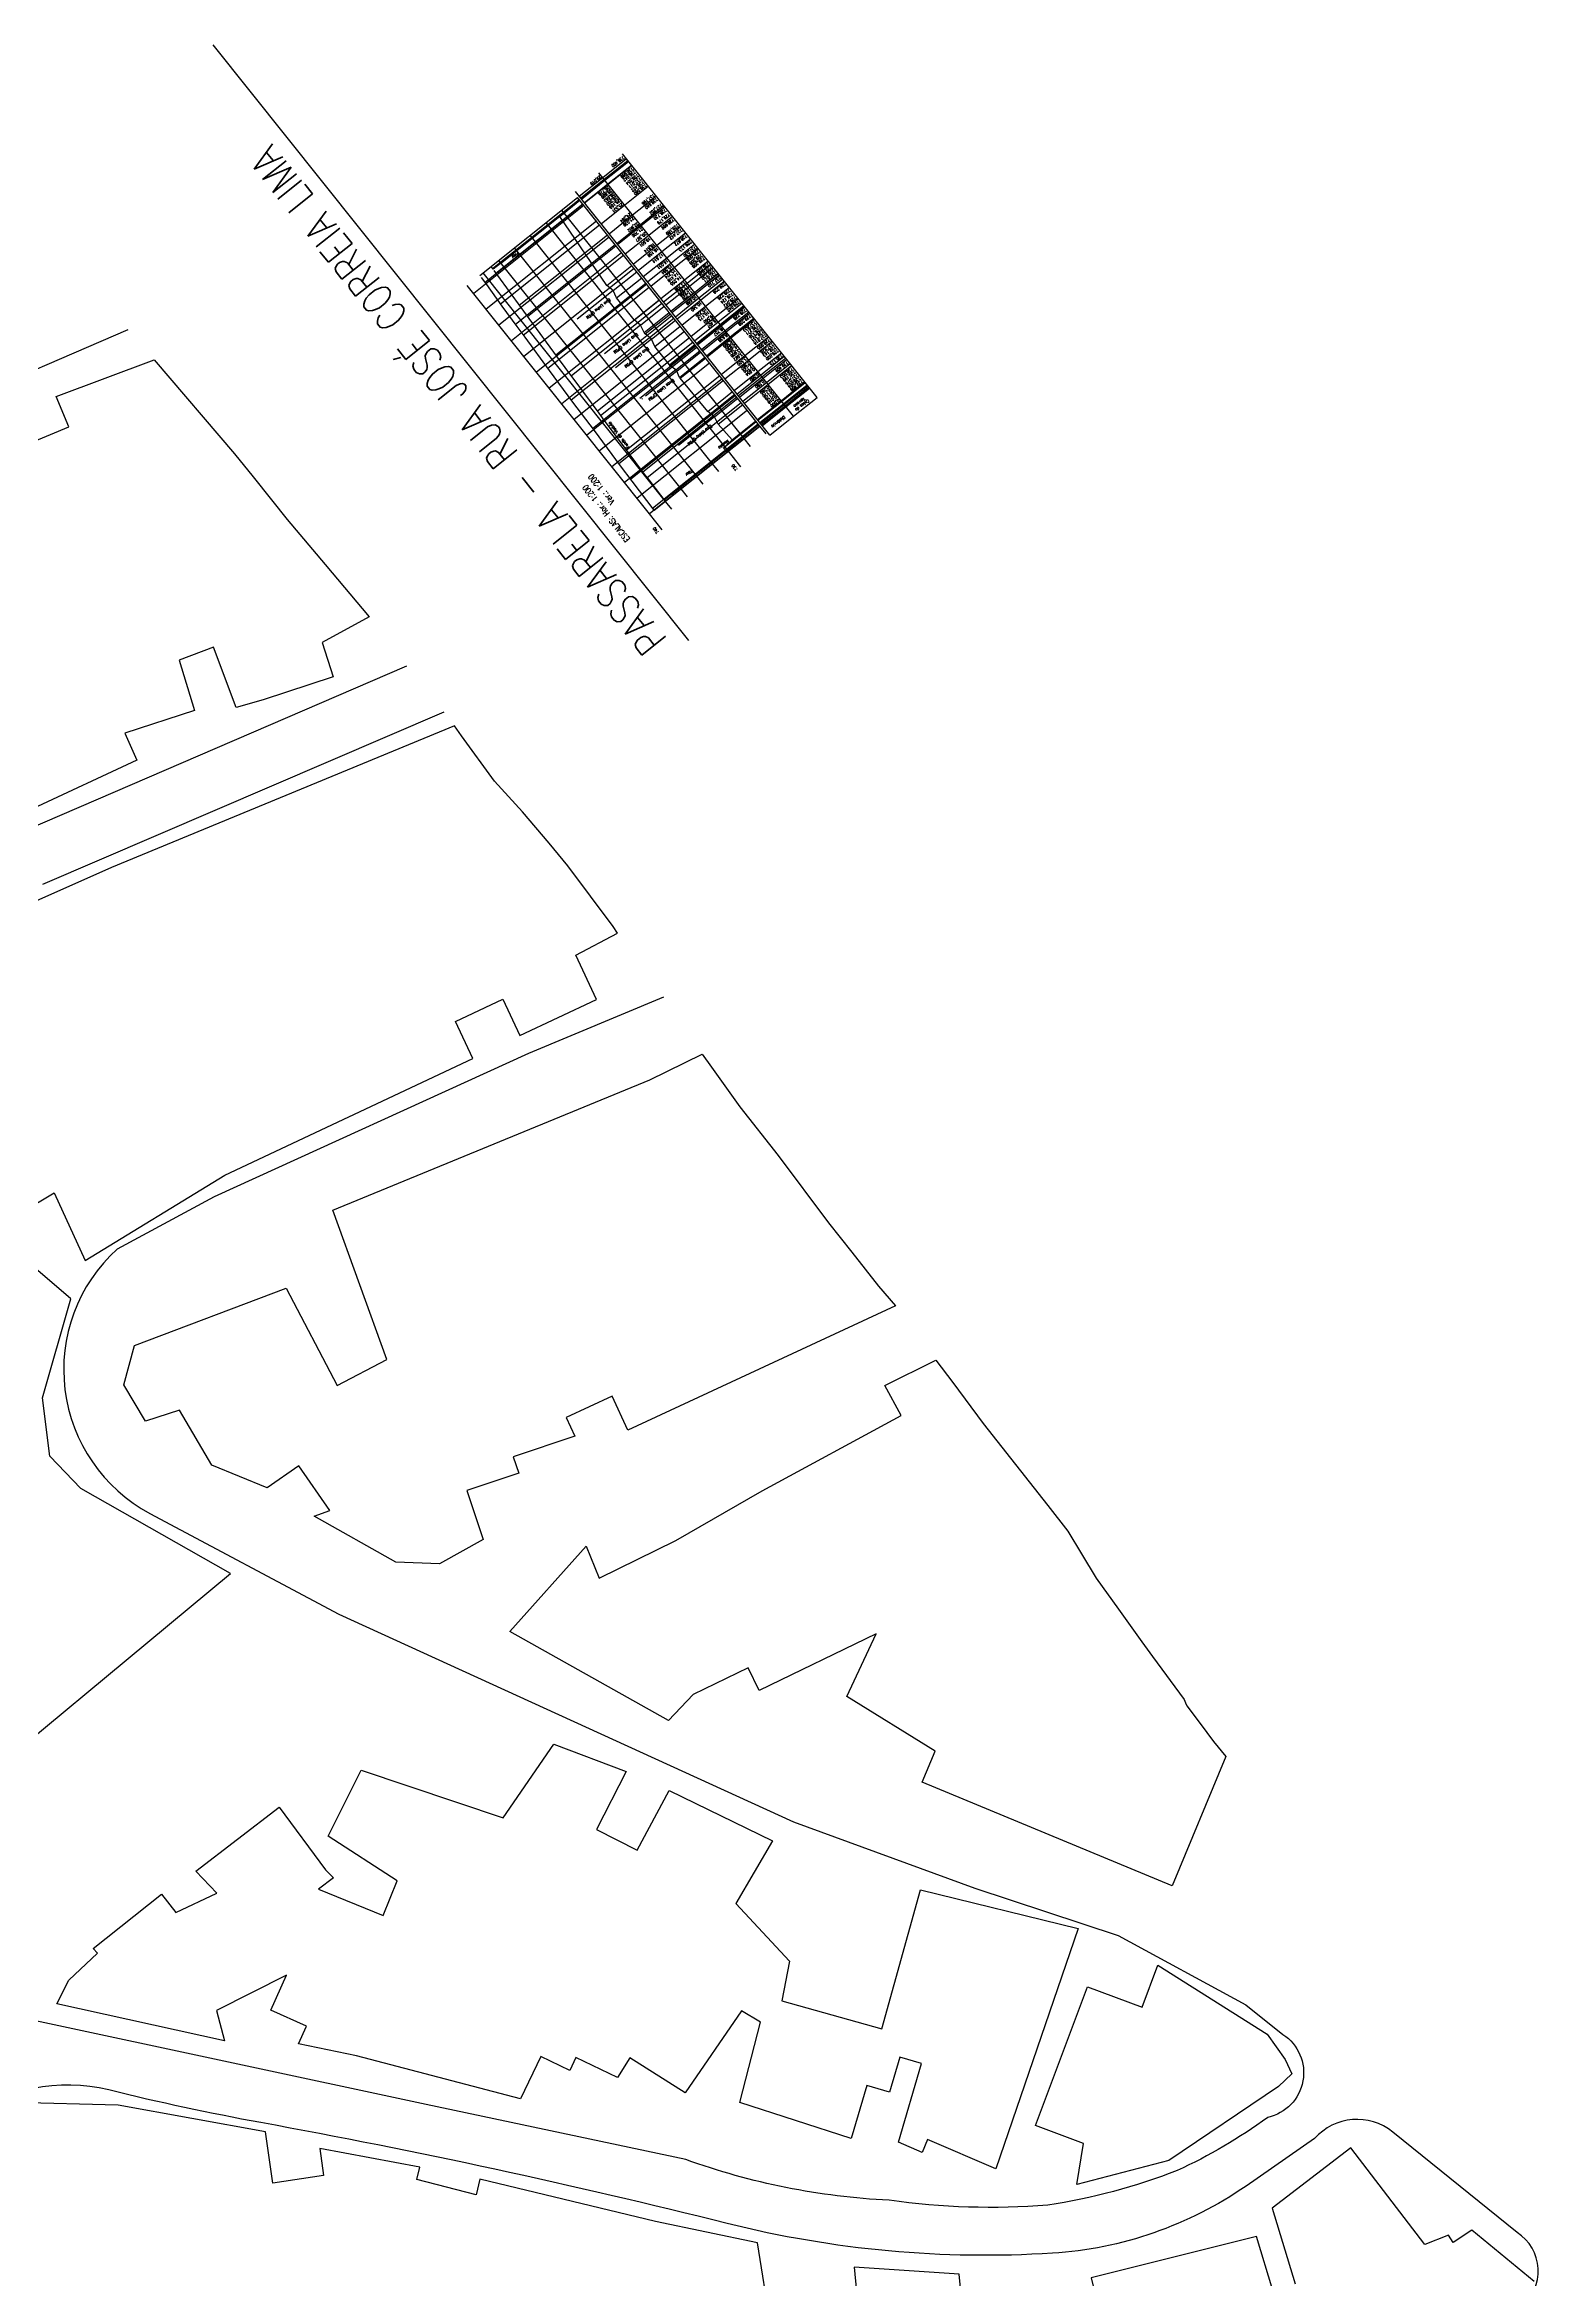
# Model space of a CAD drawing. Header units: metres. Extents: x 320405 to 332543, y 7395686 to 7410003.
# Drawn here: x 324151.4 to 324299.6, y 7400205.7 to 7400427.5 of the extents above; entities that cross this region are included whole.
import ezdxf

# ---------------------------------------------------------------- set-up
doc = ezdxf.new("R2010")
doc.units = ezdxf.units.M
doc.header["$LTSCALE"] = 10
doc.header["$MEASUREMENT"] = 0
doc.linetypes.add('CONTINUO', pattern=[0])
doc.linetypes.add('TRACO-PONTO', pattern=[9.399999999999999, 8, -0.7, 0, -0.7])
for name, color, linetype in [('Edificações', 30, 'Continuous'), ('Perfil', 45, 'Continuous'), ('Vias Primárias', 230, 'Continuous')]:
    doc.layers.add(name, color=color, linetype=linetype)
doc.styles.add('ROMANS', font='romans', dxfattribs={"height": 0.2})

# ---------------------------------------------------------------- blocks, each defined once
blk = doc.blocks.new('C9511ABCBDE410F12D094')
at = {"layer": 'Perfil', "color": 2, "linetype": 'CONTINUO', "flags": 128}
for points in [[(-10, 3715.324), (0, 3715.324)], [(-5, 3705.324), (0, 3705.324)], [(0, 3645.324), (0, 3715.324)], [(-5, 3695.324), (0, 3695.324)], [(-5, 3685.324), (0, 3685.324)], [(-5, 3675.324), (0, 3675.324)], [(-10, 3665.324), (0, 3665.324)], [(-5, 3655.324), (0, 3655.324)], [(-5, 3645.324), (0, 3645.324)], [(0, 3645.324), (145.095, 3645.324)]]:
    blk.add_lwpolyline(points, dxfattribs=at)
at = {"layer": 'Perfil', "color": 1, "linetype": 'CONTINUO', "flags": 128}
for points in [[(0, 3645.324), (0, 3715.324)], [(0, 3715.324), (145.095, 3715.324)], [(0, 3712.364), (0, 3645.324)], [(0, 3705.324), (145.095, 3705.324)], [(0.09, 3705.344), (0.09, 3645.324)], [(1.33, 3705.3385), (1.33, 3645.324)], [(1.4, 3712.369), (1.4, 3645.324)], [(10, 3645.324), (10, 3715.324)], [(14.91, 3704.954), (14.91, 3645.324)], [(18.46, 3704.9035), (18.46, 3645.324)], [(19.54, 3711.979), (19.54, 3645.324)], [(20, 3645.324), (20, 3715.324)], [(29.1, 3711.679), (29.1, 3645.324)], [(30, 3645.324), (30, 3715.324)], [(40, 3645.324), (40, 3715.324)], [(50, 3645.324), (50, 3715.324)], [(50.865, 3710.944), (50.865, 3645.324)], [(60, 3645.324), (60, 3715.324)], [(68.54, 3710.424), (68.54, 3645.324)], [(70, 3645.324), (70, 3715.324)], [(80, 3645.324), (80, 3715.324)], [(88.07000000000001, 3709.684), (88.07000000000001, 3645.324)], [(90, 3645.324), (90, 3715.324)], [(100, 3645.324), (100, 3715.324)], [(108.53, 3708.974), (108.53, 3645.324)], [(110, 3645.324), (110, 3715.324)], [(115.195, 3708.624), (115.195, 3645.324)], [(120, 3645.324), (120, 3715.324)], [(127.655, 3708.124), (127.655, 3645.324)], [(130, 3645.324), (130, 3715.324)], [(140, 3645.324), (140, 3715.324)], [(140.83, 3707.4345), (140.83, 3645.324)], [(145.095, 3707.324), (145.095, 3645.324)], [(0, 3695.324), (145.095, 3695.324)], [(0.8799999999999999, 3700.7015), (0.8799999999999999, 3645.324)], [(31.995, 3704.489), (31.995, 3645.324)], [(53.34, 3703.873), (53.34, 3645.324)], [(56.145, 3703.6795), (56.145, 3645.324)], [(77.97, 3702.974), (77.97, 3645.324)], [(90.79, 3702.5335), (90.79, 3645.324)], [(114.51, 3701.5845), (114.51, 3645.324)], [(121.32, 3701.3035), (121.32, 3645.324)], [(141, 3700.3785), (141, 3645.324)], [(143.345, 3695.534), (143.345, 3645.324)], [(143.89, 3700.2695), (143.89, 3645.324)], [(0, 3685.324), (145.095, 3685.324)], [(0, 3675.324), (145.095, 3675.324)], [(0, 3665.324), (145.095, 3665.324)], [(0.8899999999999999, 3666.319), (0.8899999999999999, 3645.324)], [(2.9, 3666.201), (2.9, 3645.324)], [(3.27, 3660.4225), (3.27, 3645.324)], [(13.645, 3661.04), (13.645, 3645.324)], [(21.82, 3661.0055), (21.82, 3645.324)], [(43.19, 3661.4645), (43.19, 3645.324)], [(43.785, 3661.464), (43.785, 3645.324)], [(47.035, 3660.533), (47.035, 3645.324)], [(47.8, 3660.534), (47.8, 3645.324)], [(51.13, 3661.4525), (51.13, 3645.324)], [(51.7, 3661.454), (51.7, 3645.324)], [(63.33, 3661.4715), (63.33, 3645.324)], [(67.21000000000001, 3660.494), (67.21000000000001, 3645.324)], [(71.275, 3661.363), (71.275, 3645.324)], [(72.09, 3661.364), (72.09, 3645.324)], [(76.12, 3660.354), (76.12, 3645.324)], [(80.155, 3661.189), (80.155, 3645.324)], [(94.07, 3661.271), (94.07, 3645.324)], [(98.005, 3660.3205), (98.005, 3645.324)], [(101.985, 3661.22), (101.985, 3645.324)], [(0, 3655.324), (145.095, 3655.324)], [(17.6, 3660.0975), (17.6, 3645.324)], [(143.315, 3658.094), (143.315, 3645.324)]]:
    blk.add_lwpolyline(points, dxfattribs=at)
at = {"layer": 'Perfil', "color": 2, "style": 'ROMANS', "width": 0.8}
for s, p in [('740', (-10, 3717.23025)), ('730', (-10, 3667.23025))]:
    blk.add_text(s, height=1.5, dxfattribs=at).set_placement(p)

msp = doc.modelspace()

# ---------------------------------------------------------------- linework, layer by layer
at = {"layer": 'Edificações'}
for points in [[(324141.1955520269, 7400384.351028193), (324153.7307221133, 7400389.557789011), (324152.4725715676, 7400392.586760695), (324162.2217716422, 7400396.222941066), (324170.1972551459, 7400386.896108791), (324172.023388755, 7400384.613709783), (324173.8495223643, 7400382.331310774), (324175.3992165318, 7400380.359884366), (324179.1847245072, 7400375.90249175), (324183.5376152399, 7400370.696054067), (324178.8734415958, 7400368.178499095), (324179.9875338828, 7400364.743828263), (324173.0193036376, 7400362.483567542), (324170.3449824365, 7400361.694827211), (324168.1167978623, 7400367.693430746), (324164.6968427896, 7400366.423086558), (324166.2035590435, 7400361.428735909), (324159.2949180175, 7400359.1686693), (324160.4980561188, 7400356.494664357), (324150.1454039551, 7400351.635892224)], [(324139.0944332173, 7400250.249185717), (324169.8036835808, 7400275.737496965), (324154.9436818407, 7400284.189710798), (324151.8599323944, 7400287.375718433), (324151.1160713047, 7400293.170938488), (324153.9505831028, 7400303.015065831), (324145.9890263032, 7400309.806022719), (324152.275252948, 7400313.540557018), (324155.3644403066, 7400306.829235728), (324169.240406496, 7400315.279948576), (324193.8528508272, 7400326.878227164), (324192.1232361935, 7400330.548603209), (324196.8137305905, 7400332.758934698), (324198.5160158845, 7400329.146553626), (324206.1254480559, 7400332.732394717), (324204.0507820431, 7400337.134996478), (324208.1798703804, 7400339.321294982), (324207.7548479678, 7400339.95883045), (324203.2715202993, 7400345.999323577), (324201.4116040707, 7400348.246063191), (324198.7654110997, 7400351.350244278), (324195.9947569953, 7400354.410488779), (324192.7270857615, 7400358.892793023), (324192.0052158199, 7400359.882990772), (324157.9637623968, 7400345.818157393), (324143.5342620489, 7400339.409367987)], [(324223.3873705437, 7400201.217254565), (324222.0812802733, 7400209.289637401), (324211.9577001661, 7400211.427206949), (324194.5348556644, 7400215.604198298), (324194.1674139645, 7400214.071544993), (324188.2690211907, 7400215.572344059), (324188.5829521242, 7400216.806145432), (324178.6407442642, 7400218.665957723), (324179.0336334296, 7400215.968353959), (324173.9901966635, 7400215.233808846), (324173.249293641, 7400220.320899455), (324158.6317192938, 7400222.979121775), (324148.4093504461, 7400223.214693047)], [(324299.1659532422, 7400205.475550892), (324292.9689989913, 7400210.552382804), (324291.1293985685, 7400209.343672864), (324290.6651905188, 7400210.050175968), (324288.3216231727, 7400209.150212564), (324280.9627683221, 7400218.723662261), (324273.1659260348, 7400212.730438031), (324275.4353570259, 7400205.234809561)], [(324273.2385918335, 7400204.569700954), (324271.6142556946, 7400209.934667002), (324255.1847981164, 7400205.810854284), (324256.3753182765, 7400201.067767776)], [(324242.4850070465, 7400202.1621263), (324242.0863087362, 7400206.192747787), (324231.6794221022, 7400206.874468999), (324232.1346206796, 7400202.041046835)]]:
    msp.add_lwpolyline(points, dxfattribs=at)
for points in [[(324235.7856438298, 7400302.322271275), (324209.2231100069, 7400289.982262434), (324207.6541314064, 7400293.359573398), (324203.102114383, 7400291.244868126), (324203.962930359, 7400289.391915362), (324197.8467708484, 7400287.332773582), (324198.39107653, 7400285.716051313), (324193.235086087, 7400283.980171907), (324194.8718583726, 7400279.118554083), (324190.5250750655, 7400276.696793214), (324186.1899260461, 7400276.865487262), (324178.0797329763, 7400281.421060406), (324179.6562743905, 7400281.983346099), (324176.5596099025, 7400286.425511481), (324173.4122746972, 7400284.231482145), (324167.9452770445, 7400286.481798423), (324164.7267126886, 7400291.949803728), (324161.3486362379, 7400290.881435893), (324159.2067785219, 7400294.488052907), (324160.2764611917, 7400298.367932596), (324175.2982408233, 7400304.053247186), (324180.3894862353, 7400294.391906473), (324185.2923981599, 7400296.975598383), (324179.9376863532, 7400311.814674325), (324211.4000875734, 7400324.760754138), (324216.5991120599, 7400327.283185417), (324217.5163948149, 7400325.996947583), (324220.3270194713, 7400322.055816292), (324224.1484239877, 7400317.221997217), (324229.1408585497, 7400310.568757671), (324230.2909727307, 7400309.102670847), (324231.4410869117, 7400307.636584024), (324232.7735786864, 7400305.951410055), (324234.1060704612, 7400304.266236085)], [(324253.9256948341, 7400240.506041315), (324245.7425431074, 7400216.656805788), (324238.9675840925, 7400219.550288107), (324238.4233772525, 7400218.27605221), (324236.0678248925, 7400219.282072924), (324238.3542328985, 7400227.113501825), (324236.2151816581, 7400227.738003937), (324235.2016482211, 7400224.266438482), (324232.9242676604, 7400224.931326233), (324231.3867269159, 7400219.6649254), (324220.3261940712, 7400223.241794166), (324222.3715288435, 7400231.205187188), (324220.5126691479, 7400232.325005455), (324214.9045954856, 7400224.184996521), (324209.4292975158, 7400227.65810925), (324208.197116315, 7400225.715598379), (324204.0743133562, 7400227.686961519), (324203.4701886522, 7400226.423527569), (324200.5839039842, 7400227.803636019), (324198.5681761524, 7400223.588051125), (324182.2809734048, 7400227.858157207), (324176.5346861377, 7400229.057861237), (324177.3204644683, 7400230.808260019), (324173.7940874696, 7400232.391299644), (324175.3505020688, 7400235.858366771), (324168.4061401139, 7400232.347436843), (324169.184441315, 7400229.356473882), (324152.5568914904, 7400233.01320712), (324153.7298944943, 7400235.358412939), (324156.6049640552, 7400238.038505211), (324156.1707899282, 7400238.504265599), (324162.9322016222, 7400243.90877452), (324164.3747565777, 7400242.104039236), (324168.4226804305, 7400244.006755492), (324166.3637508774, 7400246.209951444), (324174.6024146258, 7400252.534268744), (324179.221694564, 7400246.330113639), (324179.9947844326, 7400245.540762257), (324178.5195241354, 7400244.413689228), (324184.9265177498, 7400241.793719749), (324186.3372454509, 7400245.243578019), (324179.4777296026, 7400249.661550052), (324182.7581502111, 7400256.221105072), (324196.8393975907, 7400251.480493821), (324201.8871397041, 7400258.793626745), (324209.05090945, 7400256.072924488), (324206.1105849413, 7400250.335158807), (324210.1473030769, 7400248.266538036), (324213.3346248821, 7400254.21870757), (324223.572401148, 7400249.202498779), (324219.9215227625, 7400242.980998957), (324225.269482952, 7400237.268082918), (324224.498205721, 7400233.313737691), (324234.4221691299, 7400230.540584344), (324238.2791504698, 7400244.343117741)], [(324273.7822316799, 7400224.821247424), (324262.921134714, 7400217.465836753), (324253.766409319, 7400215.083106306), (324254.4359522737, 7400219.169454833), (324249.6748334556, 7400220.952541736), (324254.8322203914, 7400234.723565435), (324260.2539593815, 7400232.693069631), (324261.8217910908, 7400236.87942367), (324272.6722178271, 7400230.030249412), (324274.4576657063, 7400227.504091501), (324275.127208661, 7400226.09249841)]]:
    msp.add_lwpolyline(points, close=True, dxfattribs=at)
at = {"layer": 'Edificações', "ltscale": 0.5}
msp.add_lwpolyline([(324268.5656439741, 7400257.561199674), (324263.2505815689, 7400244.742238187), (324238.435059163, 7400255.03137513), (324239.7056255074, 7400258.095749505), (324230.9536873869, 7400263.546329265), (324233.8756589415, 7400269.738393101), (324222.256426366, 7400264.112951137), (324221.163541841, 7400266.370281238), (324215.7123534906, 7400263.73109285), (324213.2700496733, 7400261.15617728), (324197.4994241989, 7400269.983553999), (324205.0701310502, 7400278.450277355), (324206.3686591969, 7400275.275360332), (324213.9801503908, 7400279.031575526), (324222.5355725319, 7400283.957808601), (324236.3322358332, 7400291.441053169), (324234.7166502007, 7400294.419666363), (324239.7972371639, 7400296.909447193), (324241.4569464569, 7400294.690877389), (324244.4807889479, 7400290.64884083), (324247.6928711854, 7400286.573902263), (324250.9049534228, 7400282.498963697), (324252.8977740917, 7400279.930995548), (324254.2282973048, 7400277.70181912), (324255.7101811528, 7400275.272061994), (324257.9217210846, 7400272.197295927), (324260.2452003522, 7400268.961388698), (324261.3022093161, 7400267.509268351), (324264.4149921502, 7400263.232923073), (324264.5560141933, 7400262.921709706), (324264.6970362365, 7400262.610496339), (324266.0159099484, 7400260.840715243), (324267.3347836604, 7400259.070934147)], close=True, dxfattribs=at)
at = {"layer": 'Perfil', "color": 1, "linetype": 'CONTINUO', "flags": 128}
msp.add_lwpolyline([(324215.260567427, 7400368.36966926), (324168.0754836611, 7400427.507000536)], dxfattribs=at)
at = {"layer": 'Perfil', "color": 2, "linetype": 'CONTINUO', "flags": 128}
for points in [[(324206.7313285927, 7400414.331248188), (324209.0763467593, 7400416.202314675)], [(324206.8816376004, 7400414.142865063), (324209.2266557671, 7400416.013931549)], [(324206.9496196828, 7400414.057662736), (324209.2946378494, 7400415.928729222)], [(324206.9533618158, 7400414.0529727), (324209.2983799824, 7400415.924039186)], [(324207.2421297436, 7400413.691058229), (324209.5871479102, 7400415.562124716)], [(324207.2633351638, 7400413.664481357), (324209.6083533304, 7400415.535547843)], [(324227.9984421403, 7400392.487145956), (324208.7021334619, 7400416.671318308)], [(324223.308405807, 7400388.745012982), (324204.0120971287, 7400412.929185335)], [(324204.386310426, 7400412.460181702), (324206.7313285927, 7400414.331248188)], [(324204.5366194338, 7400412.271798575), (324206.8816376004, 7400414.142865063)], [(324204.6046015161, 7400412.186596249), (324206.9496196828, 7400414.057662736)], [(324204.6083436491, 7400412.181906212), (324206.9533618158, 7400414.0529727)], [(324204.8971115769, 7400411.819991742), (324207.2421297436, 7400413.691058229)], [(324204.9183169971, 7400411.793414869), (324207.2633351638, 7400413.664481357)], [(324225.6534239736, 7400390.616079469), (324206.3571152953, 7400414.800251822)], [(324208.906755228, 7400411.604773734), (324211.2517733946, 7400413.47584022)], [(324206.5617370613, 7400409.733707246), (324208.906755228, 7400411.604773734)], [(324209.6969689743, 7400410.614394395), (324212.0419871409, 7400412.485460881)], [(324210.4609877897, 7400409.65684531), (324212.8060059563, 7400411.527911796)], [(324210.5464331592, 7400409.549756147), (324212.8914513259, 7400411.420822633)], [(324207.3519508076, 7400408.743327907), (324209.6969689743, 7400410.614394395)], [(324208.115969623, 7400407.785778822), (324210.4609877897, 7400409.65684531)], [(324208.2014149926, 7400407.67868966), (324210.5464331592, 7400409.549756147)], [(324208.947346832, 7400406.743809084), (324211.2923649987, 7400408.614875571)], [(324211.2923649987, 7400408.614875571), (324213.6373831653, 7400410.485942057)], [(324212.1087736757, 7400407.591665978), (324214.4537918424, 7400409.462732464)], [(324212.6052299835, 7400406.969454491), (324214.9502481502, 7400408.840520977)], [(324209.763755509, 7400405.72059949), (324212.1087736757, 7400407.591665978)], [(324210.2602118169, 7400405.098388004), (324212.6052299835, 7400406.969454491)], [(324210.7510549253, 7400404.483211571), (324213.0960730919, 7400406.354278058)], [(324213.0960730919, 7400406.354278058), (324215.4410912585, 7400408.225344545)], [(324213.5052129637, 7400405.841500753), (324215.8502311304, 7400407.712567239)], [(324213.8444996866, 7400405.416270792), (324216.1895178533, 7400407.287337278)], [(324211.8481341487, 7400381.289663391), (324209.6463615497, 7400384.174219756), (324208.5007688721, 7400385.706199331), (324205.90075729, 7400389.200502949), (324203.7773112428, 7400392.02857966), (324201.4568702399, 7400395.174099259), (324199.0157330785, 7400398.461267852), (324198.23907296, 7400399.546895809), (324196.7630076706, 7400401.557193116), (324195.2273802747, 7400403.702907428), (324194.7126486708, 7400404.383457784)], [(324213.1097907966, 7400381.961147943), (324211.32214758, 7400384.32667362), (324210.887223406, 7400384.88796051), (324209.2636984147, 7400387.055652373), (324206.6974728834, 7400390.469451688), (324206.3778341847, 7400390.932106843), (324203.9964913342, 7400394.142891861), (324203.7657264675, 7400394.432110769), (324202.235453677, 7400396.491266615), (324199.4250353552, 7400400.317898149), (324198.6195011772, 7400401.417587709), (324196.3092714002, 7400404.609633977), (324195.9658197224, 7400405.075037226)], [(324211.160194797, 7400403.970434265), (324213.5052129637, 7400405.841500753)], [(324211.49948152, 7400403.545204305), (324213.8444996866, 7400405.416270792)], [(324212.4867809361, 7400402.307816385), (324214.8317991028, 7400404.178882872)], [(324214.8317991028, 7400404.178882872), (324217.1768172695, 7400406.049949359)], [(324215.1043511211, 7400403.837291893), (324217.4493692877, 7400405.708358379)], [(324215.3351159877, 7400403.548072985), (324217.6801341544, 7400405.419139472)], [(324215.8378091839, 7400402.918044771), (324218.1828273506, 7400404.789111258)], [(324215.939470463, 7400402.790632118), (324218.2844886297, 7400404.661698604)], [(324216.2806282524, 7400402.363057138), (324218.6256464191, 7400404.234123625)], [(324216.4465294809, 7400402.155132194), (324218.7915476476, 7400404.026198681)], [(324212.7593329544, 7400401.966225406), (324215.1043511211, 7400403.837291893)], [(324212.9900978211, 7400401.677006499), (324215.3351159877, 7400403.548072985)], [(324213.4927910172, 7400401.046978285), (324215.8378091839, 7400402.918044771)], [(324213.5944522963, 7400400.919565631), (324215.939470463, 7400402.790632118)], [(324213.9356100858, 7400400.491990652), (324216.2806282524, 7400402.363057138)], [(324214.1015113143, 7400400.284065708), (324216.4465294809, 7400402.155132194)], [(324216.9305120122, 7400401.548554162), (324219.2755301789, 7400403.419620649)], [(324217.8267528593, 7400400.42529046), (324220.171771026, 7400402.296356947)], [(324218.1766422924, 7400399.986772063), (324220.5216604591, 7400401.85783855)], [(324214.5854938455, 7400399.677487675), (324216.9305120122, 7400401.548554162)], [(324215.4817346927, 7400398.554223973), (324217.8267528593, 7400400.42529046)], [(324215.8316241257, 7400398.115705576), (324218.1766422924, 7400399.986772063)], [(324216.0361940616, 7400397.859316924), (324218.3812122283, 7400399.73038341)], [(324216.1072945881, 7400397.770206233), (324218.4523127548, 7400399.64127272)], [(324216.140350096, 7400397.728777579), (324218.4853682627, 7400399.599844065)], [(324218.3812122283, 7400399.73038341), (324220.7262303949, 7400401.601449897)], [(324218.4523127548, 7400399.64127272), (324220.7973309215, 7400401.512339206)], [(324218.4853682627, 7400399.599844065), (324220.8303864294, 7400401.470910552)], [(324218.8676895148, 7400399.120678687), (324221.2127076815, 7400400.991745174)], [(324218.9631139056, 7400399.00108276), (324221.3081320723, 7400400.872149247)], [(324219.3685116445, 7400398.49299549), (324221.7135298111, 7400400.364061978)], [(324219.4427306151, 7400398.399976437), (324221.7877487818, 7400400.271042923)], [(324216.5226713482, 7400397.2496122), (324218.8676895148, 7400399.120678687)], [(324216.618095739, 7400397.130016274), (324218.9631139056, 7400399.00108276)], [(324217.0234934778, 7400396.621929004), (324219.3685116445, 7400398.49299549)], [(324217.0977124484, 7400396.52890995), (324219.4427306151, 7400398.399976437)], [(324220.8391699031, 7400396.649811212), (324223.1841880698, 7400398.520877698)], [(324221.200285735, 7400396.197222706), (324223.5453039017, 7400398.068289192)], [(324218.4941517364, 7400394.778744725), (324220.8391699031, 7400396.649811212)], [(324218.8552675684, 7400394.326156219), (324221.200285735, 7400396.197222706)], [(324222.1083766699, 7400395.059107222), (324224.4533948366, 7400396.930173709)], [(324222.3927787759, 7400394.702664461), (324224.7377969426, 7400396.573730947)], [(324222.527495563, 7400394.533823153), (324224.8725137297, 7400396.404889639)], [(324222.6347700416, 7400394.399375444), (324224.9797882083, 7400396.270441932)], [(324222.9703146315, 7400393.97883552), (324225.3153327982, 7400395.849902007)], [(324223.1281079053, 7400393.781072321), (324225.4731260719, 7400395.652138808)], [(324219.7633585033, 7400393.188040735), (324222.1083766699, 7400395.059107222)], [(324220.0477606093, 7400392.831597974), (324222.3927787759, 7400394.702664461)], [(324220.1824773963, 7400392.662756666), (324222.527495563, 7400394.533823153)], [(324220.2897518749, 7400392.528308958), (324222.6347700416, 7400394.399375444)], [(324220.6252964649, 7400392.107769033), (324222.9703146315, 7400393.97883552)], [(324220.7830897386, 7400391.910005834), (324223.1281079053, 7400393.781072321)], [(324224.4222622253, 7400392.159101423), (324226.7672803919, 7400394.030167909)], [(324224.4684151986, 7400392.101257641), (324226.8134333653, 7400393.972324128)], [(324224.6555218473, 7400391.866755825), (324227.0005400139, 7400393.737822311)], [(324224.6642534909, 7400391.855812406), (324227.0092716576, 7400393.726878894)], [(324224.7191381078, 7400391.787025207), (324227.0641562745, 7400393.658091693)], [(324224.7203854855, 7400391.785461862), (324227.0654036522, 7400393.656528348)], [(324224.8189283205, 7400391.661957571), (324227.1639464871, 7400393.533024058)], [(324224.8301547194, 7400391.647887462), (324227.1751728861, 7400393.518953949)], [(324224.9049973789, 7400391.554086735), (324227.2500155455, 7400393.425153222)], [(324222.0772440586, 7400390.288034935), (324224.4222622253, 7400392.159101423)], [(324222.123397032, 7400390.230191154), (324224.4684151986, 7400392.101257641)], [(324222.3105036807, 7400389.995689338), (324224.6555218473, 7400391.866755825)], [(324222.3192353242, 7400389.98474592), (324224.6642534909, 7400391.855812406)], [(324222.3741199412, 7400389.91595872), (324224.7191381078, 7400391.787025207)], [(324222.3753673189, 7400389.914395374), (324224.7203854855, 7400391.785461862)], [(324222.4739101538, 7400389.790891085), (324224.8189283205, 7400391.661957571)], [(324222.4851365527, 7400389.776820975), (324224.8301547194, 7400391.647887462)], [(324222.5599792122, 7400389.683020249), (324224.9049973789, 7400391.554086735)], [(324225.6534239736, 7400390.616079469), (324227.9984421403, 7400392.487145956)], [(324223.308405807, 7400388.745012982), (324225.6534239736, 7400390.616079469)]]:
    msp.add_lwpolyline(points, dxfattribs=at)
at = {"layer": 'Perfil', "color": 4, "linetype": 'CONTINUO', "flags": 128}
for points in [[(324202.4556169721, 7400410.464267178), (324196.5987094951, 7400405.798775263)], [(324195.8655004817, 7400405.213755141), (324195.6472093915, 7400405.487340594)], [(324196.5987094951, 7400405.798775263), (324195.8655004817, 7400405.213755141)], [(324218.9355416361, 7400387.172351561), (324213.5616165394, 7400382.881991984)], [(324219.5604923949, 7400388.279944013), (324218.7032662032, 7400387.501303053), (324218.9355416361, 7400387.172351561)], [(324213.5616165394, 7400382.881991984), (324212.8366150896, 7400382.303520595)], [(324212.8366150896, 7400382.303520595), (324212.9463843235, 7400382.165946196)]]:
    msp.add_lwpolyline(points, dxfattribs=at)
at = {"layer": 'Perfil', "color": 3, "linetype": 'CONTINUO', "flags": 128}
msp.add_lwpolyline([(324219.5604923949, 7400388.279944013), (324218.1698014936, 7400389.824889341), (324217.8238089381, 7400390.560757809), (324217.1554638001, 7400391.107227695), (324214.4180601894, 7400394.390842276), (324214.343919386, 7400394.483923699), (324214.0840691081, 7400395.108141827), (324213.9884883827, 7400395.227613016), (324213.4295183436, 7400395.633635412), (324213.3581833153, 7400395.722558996), (324211.9047472446, 7400397.538546836), (324211.5735817306, 7400398.267056035), (324210.9306679936, 7400398.79415884), (324210.8288503799, 7400398.921446756), (324210.4840550736, 7400399.677460113), (324209.8501988441, 7400400.204113966), (324208.1016534005, 7400402.369280655), (324207.7594062767, 7400403.103020334), (324207.1223270461, 7400403.6130302), (324202.4556169721, 7400410.464267178)], dxfattribs=at)
at = {"layer": 'Perfil', "color": 2, "linetype": 'TRACO-PONTO', "flags": 128}
for points in [[(324207.7594062767, 7400403.103020334), (324204.1873964379, 7400400.252949492)], [(324210.4840550736, 7400399.677460113), (324206.9120452349, 7400396.827389271)], [(324211.5735817306, 7400398.267056035), (324208.0015718918, 7400395.416985193)], [(324213.9884883827, 7400395.227613016), (324210.4164785439, 7400392.377542175)], [(324217.8238089381, 7400390.560757809), (324214.2517990994, 7400387.710686968)]]:
    msp.add_lwpolyline(points, dxfattribs=at)
at = {"layer": 'Perfil', "color": 2, "linetype": 'TRACO-PONTO', "ltscale": 0.05, "flags": 128}
msp.add_lwpolyline([(324214.0840691081, 7400395.108141827), (324210.5120592694, 7400392.258070986)], dxfattribs=at)
at = {"layer": 'Vias Primárias'}
for points in [[(324187.2699154417, 7400365.816431206), (324137.6055781392, 7400344.393639151), (324135.3900820272, 7400343.411077633, 0.04996345537101018), (324120.2339406452, 7400334.788001662), (324097.5684955051, 7400317.831373069), (324081.0691897795, 7400307.54553917), (324046.1990301705, 7400281.855011874, -0.4637218497811375), (324036.5546660868, 7400284.148266932, 0.09964359888322258), (324031.3127451875, 7400290.797881057), (324018.7826622979, 7400304.836511241, -0.5243144441762713), (324020.6388030374, 7400312.516468245), (324069.4857567934, 7400347.859080179), (324090.7228436301, 7400362.65762576), (324113.8611605625, 7400377.427402461), (324126.6726554148, 7400384.430081635), (324142.2991762127, 7400391.770899395), (324159.6429038905, 7400399.248857588)], [(324212.7743356859, 7400332.940992279), (324199.3625889083, 7400327.37763826), (324168.1555429877, 7400313.137292356), (324158.5374621468, 7400307.944467652, 0.5185788608539624), (324161.7897868751, 7400281.705747246), (324180.5317782745, 7400271.69275908), (324225.6657708125, 7400251.09524098), (324243.6521189787, 7400244.513754901), (324257.8767912958, 7400239.814003799), (324270.5512054416, 7400232.939909015), (324274.2326720839, 7400229.988305218, -0.6638763559890959), (324272.7213856176, 7400221.747646894, -0.04970530853359321), (324263.7284381142, 7400216.468765711, -0.05477719228510495), (324250.8947384533, 7400213.03276067, -0.05394033277657243), (324235.1542480764, 7400213.519496781, -0.07415512284652014), (324214.9601075072, 7400217.56356756), (324189.2084205444, 7400223.030989149), (324150.4367854237, 7400231.329101847, -0.2061743359642434)], [(324297.4783877848, 7400210.328485861), (324285.1476950137, 7400220.300280325, 0.4018641250583228), (324277.3732930299, 7400219.644099675), (324270.5770355251, 7400214.941680156, -0.1363999611247073), (324251.3531091462, 7400208.267716717, -0.07731089131557076), (324219.0809121493, 7400211.22207232, 0.0162860310052655), (324172.7877379677, 7400221.236144531, -0.01549911140155378), (324157.7025160256, 7400224.474519867, 0.2268895225361268), (324143.4130419201, 7400221.521832027, -0.01731684987793294)], [(324145.2782458467, 7400109.036758355), (324178.7470101342, 7400080.616689668), (324202.7483690682, 7400060.132245779), (324216.2443611341, 7400053.420590937), (324222.4859515819, 7400051.013844728, 1.055671471871282), (324227.9510534661, 7400059.021933751), (324207.2389517482, 7400091.352985873), (324195.4003900423, 7400110.917159123), (324187.1775868716, 7400124.750988231), (324177.7847262328, 7400141.814520318), (324171.8909355939, 7400155.163447852, -0.4392213340333306), (324183.2489217983, 7400181.158508345, -0.08384239816217891), (324198.0760694848, 7400183.610117329, 0.01012174971582777), (324243.1368767862, 7400184.367781249, 0.01838852969660306), (324266.0823744109, 7400186.064895061, 0.2463157626186327), (324297.9077887812, 7400202.946482616, 0.5072189367855153), (324297.4783877848, 7400210.328485861, -179.0490982872418)]]:
    msp.add_lwpolyline(points, format="xyb", dxfattribs=at)
msp.add_lwpolyline([(324151.1539101112, 7400344.187503865), (324190.9888640099, 7400361.277132872)], dxfattribs=at)

# ---------------------------------------------------------------- block references
at = {"layer": 'Perfil', "color": 255, "xscale": 0.2, "yscale": 0.2, "zscale": 0.2, "rotation": 128.5860155628046}
msp.add_blockref('C9511ABCBDE410F12D094', (324792.218868901, 7400844.361654536), dxfattribs=at)

# ---------------------------------------------------------------- texts
at = {"layer": 'Perfil', "color": 3, "style": 'ROMANS', "width": 0.8}
msp.add_text('PASSARELA - RUA JOSÉ CORREIA LIMA', height=3, rotation=128.5860155483414, dxfattribs=at).set_placement((324213.2168333707, 7400368.465680541, 148.70476))
at = {"layer": 'Perfil', "color": 2, "style": 'ROMANS', "width": 0.8}
for s, height, rotation, p in [('738,400', 0.3, 218.5860155769625, (324208.7263475605, 7400416.480634277)), ('736,989', 0.3, 218.5860155769625, (324209.6133640597, 7400415.368931503)), ('29,019', 0.3, 218.5860155769625, (324206.4309014083, 7400414.547438906)), ('28,778', 0.3, 218.5860155769625, (324207.2537674317, 7400413.516136283)), ('28,669', 0.3, 218.5860155769625, (324207.5049885819, 7400413.201279401)), ('736,042', 0.3, 218.5860155769625, (324209.8611604301, 7400415.058366916)), ('728,554', 0.3, 218.5860155769625, (324210.145661802, 7400414.701799744)), ('737,011', 0.3, 218.5860155769625, (324210.4002733111, 7400414.382693705)), ('738,422', 0.3, 218.5860155769625, (324210.6725916609, 7400414.041395584)), ('738,560', 0.3, 218.5860155769625, (324210.937495724, 7400413.709389829)), ('28,663', 0.3, 218.5860155769625, (324207.7863165484, 7400412.848689476)), ('28,200', 0.3, 218.5860155769625, (324208.0461440745, 7400412.523046174)), ('28,166', 0.3, 218.5860155769625, (324208.30448554, 7400412.19926536)), ('25,531', 0.3, 218.5860155769625, (324208.608161193, 7400411.818666954)), ('24,264', 0.3, 218.5860155769625, (324209.3983749392, 7400410.828287615)), ('737,196', 0.3, 218.5860155769625, (324211.7277094703, 7400412.71901049)), ('738,660', 0.3, 218.5860155769625, (324212.0416126983, 7400412.325593807)), ('737,252', 0.3, 218.5860155769625, (324212.4966551718, 7400411.755286512)), ('738,730', 0.3, 218.5860155769625, (324212.9032041195, 7400411.245756426)), ('729,179', 0.3, 218.5860155769625, (324213.2613410256, 7400410.796901423)), ('23,039', 0.3, 218.5860155769625, (324209.6987492412, 7400410.45182681)), ('22,902', 0.3, 218.5860155769625, (324210.1460797579, 7400409.891184954)), ('21,706', 0.3, 218.5860155769625, (324210.5600138031, 7400409.372399083)), ('20,397', 0.3, 218.5860155769625, (324210.9222448301, 7400408.918412898)), ('728,999', 0.3, 218.5860155769625, (324213.660749963, 7400410.296319953)), ('729,189', 0.3, 218.5860155769625, (324214.1165073257, 7400409.725116683)), ('737,442', 0.3, 218.5860155769625, (324214.4686354962, 7400409.283792464)), ('738,872', 0.3, 218.5860155769625, (324214.9505266185, 7400408.679835606)), ('Pilar', 0.3, 218.5860155769625, (324198.2573193958, 7400406.963835858, 591.06426)), ('19,601', 0.3, 218.5860155769625, (324211.3216538756, 7400408.417831291)), ('18,814', 0.3, 218.5860155769625, (324211.7774112383, 7400407.846628021)), ('18,158', 0.3, 218.5860155769625, (324212.121351167, 7400407.415566172)), ('17,614', 0.3, 218.5860155769625, (324212.5908286639, 7400406.827167381)), ('729,173', 0.3, 218.5860155769625, (324215.4049794164, 7400408.110267355)), ('737,530', 0.3, 218.5860155769625, (324215.8604747915, 7400407.539392436)), ('729,006', 0.3, 218.5860155769625, (324216.1737562243, 7400407.146755051)), ('729,208', 0.3, 218.5860155769625, (324216.4612050554, 7400406.786493813)), ('729,208', 0.3, 218.5860155769625, (324216.715287866, 7400406.468050394)), ('16,031', 0.3, 218.5860155769625, (324213.078910559, 7400406.215451592)), ('15,594', 0.3, 218.5860155769625, (324213.4996937573, 7400405.68808164)), ('15,224', 0.3, 218.5860155769625, (324213.8313127214, 7400405.272461724)), ('14,418', 0.3, 218.5860155769625, (324214.1061605479, 7400404.927993394)), ('14,255', 0.3, 218.5860155769625, (324214.3779004645, 7400404.587420227)), ('739,020', 0.3, 218.5860155769625, (324217.1512018751, 7400405.921716912)), ('729,034', 0.3, 218.5860155769625, (324217.4069766296, 7400405.601152971)), ('729,230', 0.3, 218.5860155769625, (324217.6484200996, 7400405.298550511)), ('737,671', 0.3, 218.5860155769625, (324217.8931556637, 7400404.991822049)), ('737,710', 0.3, 218.5860155769625, (324218.2918451492, 7400404.550932034)), ('Eixo Linha CPTM', 0.3, 218.5860155769625, (324207.3609557716, 7400402.3307693, 590.2564000000001)), ('13,708', 0.3, 218.5860155769625, (324214.8123056012, 7400404.042977822)), ('13,442', 0.3, 218.5860155769625, (324215.0569844393, 7400403.736320456)), ('12,666', 0.3, 218.5860155769625, (324215.2981065643, 7400403.434120739)), ('11,229', 0.3, 218.5860155769625, (324215.5422389038, 7400403.128148302)), ('10,668', 0.3, 218.5860155769625, (324215.9257174984, 7400402.64753242)), ('10,340', 0.3, 218.5860155769625, (324216.4227098079, 7400402.024649159)), ('729,226', 0.3, 218.5860155769625, (324218.7911415844, 7400403.925160999)), ('729,226', 0.3, 218.5860155769625, (324219.2422918952, 7400403.300942011)), ('739,124', 0.3, 218.5860155769625, (324219.5438921081, 7400402.922944766)), ('729,042', 0.3, 218.5860155769625, (324219.8350530568, 7400402.558031109)), ('729,042', 0.3, 218.5860155769625, (324220.176149669, 7400402.130532804)), ('10,226', 0.3, 218.5860155769625, (324216.9059514825, 7400401.418999647)), ('10,173', 0.3, 218.5860155769625, (324217.1633167004, 7400401.09644237)), ('9,560', 0.3, 218.5860155769625, (324217.4971516331, 7400400.678045168)), ('9,407', 0.3, 218.5860155769625, (324217.8354239344, 7400400.254086588)), ('729,228', 0.3, 218.5860155769625, (324220.8283280971, 7400401.313153907)), ('729,228', 0.3, 218.5860155769625, (324221.2912869345, 7400400.732924988)), ('737,833', 0.3, 218.5860155769625, (324221.7810896748, 7400400.119052455)), ('739,271', 0.3, 218.5860155769625, (324222.0360784109, 7400399.799473636)), ('Eixo Linha CPTM', 0.3, 218.5860155769625, (324210.0856045686, 7400398.905209078, 590.2564000000001)), ('Eixo Linha CPTM', 0.3, 218.5860155769625, (324211.1751312255, 7400397.494805001, 590.2564000000001)), ('8,757', 0.3, 218.5860155769625, (324218.4931457795, 7400399.429760095)), ('8,638', 0.3, 218.5860155769625, (324218.9620474445, 7400398.842082997)), ('6,399', 0.3, 218.5860155769625, (324219.4374648387, 7400398.246239698)), ('5,820', 0.3, 218.5860155769625, (324219.6826418489, 7400397.938957971)), ('4,364', 0.3, 218.5860155769625, (324219.9239510522, 7400397.636523787)), ('729,136', 0.3, 218.5860155769625, (324222.3438895878, 7400399.486507207)), ('739,331', 0.3, 218.5860155769625, (324222.5874074827, 7400399.181304858)), ('737,916', 0.3, 218.5860155769625, (324222.8380380871, 7400398.8629047)), ('728,955', 0.3, 218.5860155769625, (324223.183698558, 7400398.361154841)), ('737,926', 0.3, 218.5860155769625, (324223.5308106433, 7400397.926117309)), ('729,143', 0.3, 218.5860155769625, (324223.7565932671, 7400397.643142675)), ('3,908', 0.3, 218.5860155769625, (324220.1855345463, 7400397.30867972)), ('3,692', 0.3, 218.5860155769625, (324220.4703858951, 7400396.951673921)), ('3,520', 0.3, 218.5860155769625, (324220.8386262408, 7400396.490156221)), ('2,982', 0.3, 218.5860155769625, (324221.1788020457, 7400396.063811969)), ('2,729', 0.3, 218.5860155769625, (324221.4142267486, 7400395.768752863)), ('0,654', 0.3, 218.5860155769625, (324221.6684846534, 7400395.450089999)), ('729,020', 0.3, 218.5860155769625, (324224.0308208372, 7400397.299451717)), ('730,175', 0.3, 218.5860155769625, (324224.4325392784, 7400396.795975732)), ('739,409', 0.3, 218.5860155769625, (324224.9811846454, 7400396.108355403)), ('738,003', 0.3, 218.5860155769625, (324225.4643778976, 7400395.502766578)), ('730,199', 0.3, 218.5860155769625, (324225.7219001734, 7400395.18001246)), ('Eixos Linha CPTM', 0.3, 218.5860155769625, (324213.6856275597, 7400394.33588315, 294.69332)), ('0,580', 0.3, 218.5860155769625, (324222.094819673, 7400394.915761917)), ('0,280', 0.3, 218.5860155769625, (324222.6349270061, 7400394.238842354)), ('0,266', 0.3, 218.5860155769625, (324223.1118820354, 7400393.64107193)), ('0,178', 0.3, 218.5860155769625, (324223.3640683556, 7400393.325005394)), ('0,176', 0.3, 218.5860155769625, (324223.5975240988, 7400393.032413997)), ('737,076', 0.3, 218.5860155769625, (324225.9850316415, 7400394.850228309)), ('738,004', 0.3, 218.5860155769625, (324226.2253825666, 7400394.548995141)), ('739,408', 0.3, 218.5860155769625, (324226.466363992, 7400394.246971763)), ('0,018', 0.3, 218.5860155769625, (324223.8507700492, 7400392.715019421)), ('0,000', 0.3, 218.5860155769625, (324224.1351761277, 7400392.35857168)), ('Terreno', 0.3, 218.5860155769625, (324226.6628143833, 7400392.516140839)), ('Cotas do', 0.3, 218.5860155769625, (324227.065504608, 7400392.325720218)), ('Fundo do Viaduto', 0.3, 127.1110858861087, (324209.3936812197, 7400387.570320408, 591.80992)), ('Eixo Linha CPTM', 0.3, 218.5860155769625, (324217.425358433, 7400389.788506775, 590.2564000000001)), ('Distância', 0.3, 218.5860155769625, (324224.6894509952, 7400390.685752417)), ('Mureta', 0.3, 218.5860155769625, (324219.1048027575, 7400388.306195712, 294.92748)), ('Ver.: 1:200', 0.6000000000000001, 128.5860155483414, (324207.947970492, 7400382.152312575, 593.6446)), ('Pilar', 0.3, 218.5860155769625, (324215.500834296, 7400385.368406486, 295.35778)), ('ESCALAS: Hor.: 1:200', 0.6000000000000001, 128.5860155483414, (324209.476975268, 7400378.4402182, 593.94494))]:
    msp.add_text(s, height=height, rotation=rotation, dxfattribs=at).set_placement(p)

doc.saveas('drawing.dxf')
